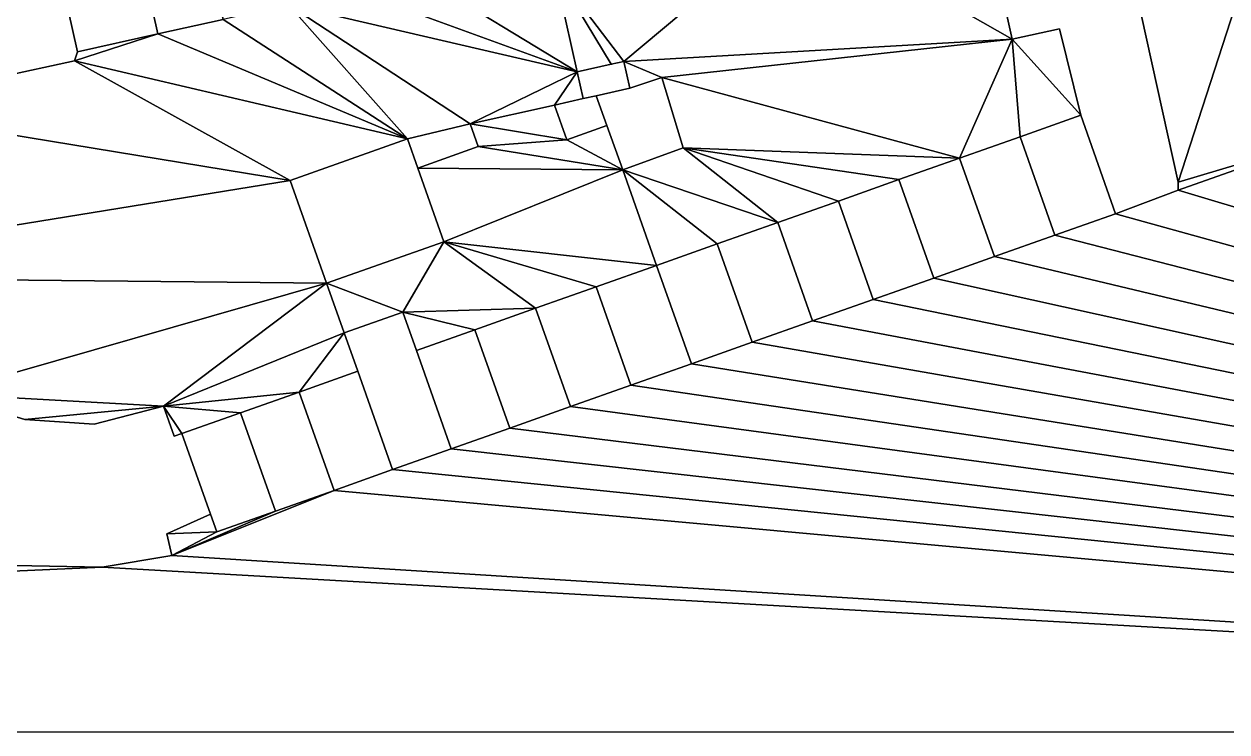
# Model space of a CAD drawing. Header units: metres. Extents: x -294 to 341, y -206 to 204.
# Drawn here: x 54.9 to 171, y -205.8 to -137.5 of the extents above; entities that cross this region are included whole.
import ezdxf

# ---------------------------------------------------------------- set-up
doc = ezdxf.new("R2010")
doc.units = ezdxf.units.M

msp = doc.modelspace()

# ---------------------------------------------------------------- linework, layer by layer
at = {"layer": '363100012064925'}
for points in [[(71.88, -127.07, 14.42), (65.59, -128.48, 14.42), (67.81, -138.43, 14.42), (74.1, -137.03, 14.42), (71.88, -127.07, 14.42)], [(71.88, -127.07, 0), (74.1, -137.03, 0), (67.81, -138.43, 0), (65.59, -128.48, 0), (71.88, -127.07, 0)], [(74.1, -137.03, 0), (74.1, -137.03, 14.42), (67.81, -138.43, 14.42), (67.81, -138.43, 0), (74.1, -137.03, 0)]]:
    msp.add_polyline3d(points, dxfattribs=at)
at = {"layer": '363100012067950'}
for points in [[(127.63, -156.63, 14.75), (133.48, -154.56, 14.75), (133.48, -154.56, 0), (127.63, -156.63, 0), (127.63, -156.63, 14.75)], [(130.99, -166.13, 14.75), (136.84, -164.06, 14.75), (133.48, -154.56, 14.75), (127.63, -156.63, 14.75), (130.99, -166.13, 14.75)], [(130.99, -166.13, 0), (127.63, -156.63, 0), (133.48, -154.56, 0), (136.84, -164.06, 0), (130.99, -166.13, 0)], [(130.99, -166.13, 14.74), (130.99, -166.13, 14.75), (127.63, -156.63, 14.75), (127.63, -156.63, 14.74), (130.99, -166.13, 14.74)], [(130.99, -166.13, 0), (136.84, -164.06, 0), (136.84, -164.06, 14.75), (130.99, -166.13, 14.75), (130.99, -166.13, 0)]]:
    msp.add_polyline3d(points, dxfattribs=at)
at = {"layer": '363100012076895'}
for points in [[(84.81, -182.48, 0), (79.15, -184.48, 0), (75.79, -174.99, 0), (81.44, -172.99, 0), (84.81, -182.48, 0)], [(84.81, -182.48, 14.82), (81.44, -172.99, 14.82), (75.79, -174.99, 14.82), (79.15, -184.48, 14.82), (84.81, -182.48, 14.82)], [(75.79, -174.99, 14.82), (81.44, -172.99, 14.82), (81.44, -172.99, 0), (75.79, -174.99, 0), (75.79, -174.99, 14.82)], [(81.44, -172.99, 12.48), (81.44, -172.99, 14.82), (84.81, -182.48, 14.82), (84.81, -182.48, 12.48), (81.44, -172.99, 12.48)], [(79.15, -184.48, 14.78), (79.15, -184.48, 14.82), (75.79, -174.99, 14.82), (75.79, -174.99, 14.78), (79.15, -184.48, 14.78)], [(79.15, -184.48, 14.82), (79.15, -184.48, 0), (84.81, -182.48, 0), (84.81, -182.48, 14.82), (79.15, -184.48, 14.82)]]:
    msp.add_polyline3d(points, dxfattribs=at)
at = {"layer": '363100012081466'}
for points in [[(115.94, -160.77, 14.73), (121.79, -158.7, 14.73), (121.79, -158.7, 0), (115.94, -160.77, 0), (115.94, -160.77, 14.73)], [(119.31, -170.26, 14.73), (125.15, -168.19, 14.73), (121.79, -158.7, 14.73), (115.94, -160.77, 14.73), (119.31, -170.26, 14.73)], [(119.31, -170.26, 0), (115.94, -160.77, 0), (121.79, -158.7, 0), (125.15, -168.19, 0), (119.31, -170.26, 0)], [(119.31, -170.26, 14.51), (119.31, -170.26, 14.73), (115.94, -160.77, 14.73), (115.94, -160.77, 14.51), (119.31, -170.26, 14.51)], [(119.31, -170.26, 0), (125.15, -168.19, 0), (125.15, -168.19, 14.73), (119.31, -170.26, 14.73), (119.31, -170.26, 0)]]:
    msp.add_polyline3d(points, dxfattribs=at)
at = {"layer": '363100012082582'}
for points in [[(154.37, -157.85, 0), (151.01, -148.36, 0), (156.86, -146.28, 0), (160.22, -155.78, 0), (154.37, -157.85, 0)], [(156.86, -146.28, 0), (151.01, -148.36, 0), (151.01, -148.36, 14.73), (156.86, -146.28, 14.73), (156.86, -146.28, 0)], [(154.37, -157.85, 14.73), (160.22, -155.78, 14.73), (156.86, -146.28, 14.73), (151.01, -148.36, 14.73), (154.37, -157.85, 14.73)], [(156.86, -146.28, 12.94), (156.86, -146.28, 14.73), (160.22, -155.78, 14.73), (160.22, -155.78, 12.94), (156.86, -146.28, 12.94)], [(160.22, -155.78, 14.73), (154.37, -157.85, 14.73), (154.37, -157.85, 0), (160.22, -155.78, 0), (160.22, -155.78, 14.73)]]:
    msp.add_polyline3d(points, dxfattribs=at)
at = {"layer": '363100012085946'}
for points in [[(85.79, -167.29, 0), (85.79, -167.29, 12.35), (91.45, -165.29, 12.35), (91.45, -165.29, 0), (85.79, -167.29, 0)], [(91.45, -165.29, 12.35), (85.79, -167.29, 12.35), (87.1, -170.99, 12.35), (90.46, -180.48, 12.35), (96.12, -178.48, 12.35), (92.76, -168.98, 12.35), (91.45, -165.29, 12.35)], [(90.46, -180.48, 0), (87.1, -170.99, 0), (85.79, -167.29, 0), (91.45, -165.29, 0), (92.76, -168.98, 0), (96.12, -178.48, 0), (90.46, -180.48, 0)], [(91.45, -165.29, 0), (91.45, -165.29, 12.35), (92.76, -168.98, 12.35), (92.76, -168.98, 0), (91.45, -165.29, 0)], [(87.1, -170.99, 12.35), (85.79, -167.29, 12.35), (85.79, -167.29, 0), (87.1, -170.99, 0), (87.1, -170.99, 12.35)], [(96.12, -178.48, 0), (96.12, -178.48, 12.35), (90.46, -180.48, 12.35), (90.46, -180.48, 0), (96.12, -178.48, 0)]]:
    msp.add_polyline3d(points, dxfattribs=at)
at = {"layer": '363100012095853'}
for points in [[(81.44, -172.99, 0), (87.1, -170.99, 0), (90.46, -180.48, 0), (84.81, -182.48, 0), (81.44, -172.99, 0)], [(87.1, -170.99, 0), (81.44, -172.99, 0), (81.44, -172.99, 12.48), (87.1, -170.99, 12.48), (87.1, -170.99, 0)], [(81.44, -172.99, 12.48), (84.81, -182.48, 12.48), (90.46, -180.48, 12.48), (87.1, -170.99, 12.48), (81.44, -172.99, 12.48)], [(87.1, -170.99, 12.35), (87.1, -170.99, 12.48), (90.46, -180.48, 12.48), (90.46, -180.48, 12.35), (87.1, -170.99, 12.35)], [(90.46, -180.48, 12.48), (84.81, -182.48, 12.48), (84.81, -182.48, 0), (90.46, -180.48, 0), (90.46, -180.48, 12.48)]]:
    msp.add_polyline3d(points, dxfattribs=at)
at = {"layer": '363100012102403'}
for points in [[(139.32, -152.49, 0), (139.32, -152.49, 14.72), (145.17, -150.42, 14.72), (145.17, -150.42, 0), (139.32, -152.49, 0)], [(142.68, -161.99, 14.72), (148.53, -159.92, 14.72), (145.17, -150.42, 14.72), (139.32, -152.49, 14.72), (142.68, -161.99, 14.72)], [(142.68, -161.99, 0), (139.32, -152.49, 0), (145.17, -150.42, 0), (148.53, -159.92, 0), (142.68, -161.99, 0)], [(148.53, -159.92, 0), (148.53, -159.92, 14.72), (142.68, -161.99, 14.72), (142.68, -161.99, 0), (148.53, -159.92, 0)]]:
    msp.add_polyline3d(points, dxfattribs=at)
at = {"layer": '363100012103547'}
for points in [[(92.76, -168.98, 0), (92.76, -168.98, 14.39), (98.41, -166.98, 14.39), (98.41, -166.98, 0), (92.76, -168.98, 0)], [(96.12, -178.48, 14.39), (101.77, -176.47, 14.39), (98.41, -166.98, 14.39), (92.76, -168.98, 14.39), (96.12, -178.48, 14.39)], [(96.12, -178.48, 0), (92.76, -168.98, 0), (98.41, -166.98, 0), (101.77, -176.47, 0), (96.12, -178.48, 0)], [(96.12, -178.48, 12.35), (96.12, -178.48, 14.39), (92.76, -168.98, 14.39), (92.76, -168.98, 12.35), (96.12, -178.48, 12.35)], [(101.77, -176.47, 14.39), (96.12, -178.48, 14.39), (96.12, -178.48, 0), (101.77, -176.47, 0), (101.77, -176.47, 14.39)]]:
    msp.add_polyline3d(points, dxfattribs=at)
at = {"layer": '363100012104501'}
for points in [[(38.41, -145.65, 13.77), (59.77, -141.04, 13.77), (60.05, -140.16, 13.77), (57.83, -130.21, 13.77), (43.84, -133.34, 13.77)], [(43.84, -133.34, 0), (57.83, -130.21, 0), (60.05, -140.16, 0), (59.77, -141.04, 0), (38.41, -145.65, 0)], [(60.05, -140.16, 0), (60.05, -140.16, 13.77), (59.77, -141.04, 13.77), (59.77, -141.04, 0), (60.05, -140.16, 0)], [(59.77, -141.04, 0), (59.77, -141.04, 13.77), (38.41, -145.65, 13.77), (38.41, -145.65, 0), (59.77, -141.04, 0)], [(46.82, -173.18, 0), (46.82, -173.18, 13.77), (54.98, -175.63, 13.77), (54.98, -175.63, 0), (46.82, -173.18, 0)], [(53.93, -189.72, 13.77), (62.42, -189.88, 13.77), (69.17, -188.76, 13.77), (68.68, -186.67, 13.77), (72.89, -184.77, 13.77), (70.13, -176.99, 13.77), (69.38, -177.26, 13.77), (68.34, -174.35, 13.77), (61.65, -176.08, 13.77), (54.98, -175.63, 13.77), (46.82, -173.18, 13.77)], [(46.82, -173.18, 0), (54.98, -175.63, 0), (61.65, -176.08, 0), (68.34, -174.35, 0), (69.38, -177.26, 0), (70.13, -176.99, 0), (72.89, -184.77, 0), (68.68, -186.67, 0), (69.17, -188.76, 0), (62.42, -189.88, 0), (53.93, -189.72, 0)], [(61.65, -176.08, 0), (61.65, -176.08, 13.77), (68.34, -174.35, 13.77), (68.34, -174.35, 0), (61.65, -176.08, 0)], [(68.34, -174.35, 0), (68.34, -174.35, 13.77), (69.38, -177.26, 13.77), (69.38, -177.26, 0), (68.34, -174.35, 0)], [(54.98, -175.63, 0), (54.98, -175.63, 13.77), (61.65, -176.08, 13.77), (61.65, -176.08, 0), (54.98, -175.63, 0)], [(69.38, -177.26, 0), (69.38, -177.26, 13.77), (70.13, -176.99, 13.77), (70.13, -176.99, 0), (69.38, -177.26, 0)], [(72.89, -184.77, 0), (72.89, -184.77, 13.77), (68.68, -186.67, 13.77), (68.68, -186.67, 0), (72.89, -184.77, 0)], [(68.68, -186.67, 0), (68.68, -186.67, 13.77), (69.17, -188.76, 13.77), (69.17, -188.76, 0), (68.68, -186.67, 0)], [(69.17, -188.76, 0), (69.17, -188.76, 13.77), (62.42, -189.88, 13.77), (62.42, -189.88, 0), (69.17, -188.76, 0)], [(62.42, -189.88, 0), (62.42, -189.88, 13.77), (53.93, -189.72, 13.77), (53.93, -189.72, 0), (62.42, -189.88, 0)]]:
    msp.add_polyline3d(points, dxfattribs=at)
at = {"layer": '363100012109447'}
for points in [[(57.83, -130.21, 14.48), (60.05, -140.16, 14.48), (67.81, -138.43, 14.48), (65.59, -128.48, 14.48), (60.65, -129.01, 14.48), (57.83, -130.21, 14.48)], [(65.59, -128.48, 0), (67.81, -138.43, 0), (60.05, -140.16, 0), (57.83, -130.21, 0), (60.65, -129.01, 0), (65.59, -128.48, 0)], [(65.59, -128.48, 14.42), (65.59, -128.48, 14.48), (67.81, -138.43, 14.48), (67.81, -138.43, 14.42), (65.59, -128.48, 14.42)], [(60.05, -140.16, 13.77), (60.05, -140.16, 14.48), (57.83, -130.21, 14.48), (57.83, -130.21, 13.77), (60.05, -140.16, 13.77)], [(67.81, -138.43, 14.48), (60.05, -140.16, 14.48), (60.05, -140.16, 0), (67.81, -138.43, 0), (67.81, -138.43, 14.48)]]:
    msp.add_polyline3d(points, dxfattribs=at)
at = {"layer": '363100012111470'}
for points in [[(133.48, -154.56, 14.77), (136.84, -164.06, 14.77), (142.68, -161.99, 14.77), (139.32, -152.49, 14.77), (133.48, -154.56, 14.77)], [(133.48, -154.56, 14.77), (139.32, -152.49, 14.77), (139.32, -152.49, 0), (133.48, -154.56, 0), (133.48, -154.56, 14.77)], [(133.48, -154.56, 0), (139.32, -152.49, 0), (142.68, -161.99, 0), (136.84, -164.06, 0), (133.48, -154.56, 0)], [(139.32, -152.49, 14.72), (139.32, -152.49, 14.77), (142.68, -161.99, 14.77), (142.68, -161.99, 14.72), (139.32, -152.49, 14.72)], [(136.84, -164.06, 14.75), (136.84, -164.06, 14.77), (133.48, -154.56, 14.77), (133.48, -154.56, 14.75), (136.84, -164.06, 14.75)], [(142.68, -161.99, 0), (142.68, -161.99, 14.77), (136.84, -164.06, 14.77), (136.84, -164.06, 0), (142.68, -161.99, 0)]]:
    msp.add_polyline3d(points, dxfattribs=at)
at = {"layer": '363100012115869'}
for points in [[(70.13, -176.99, 14.78), (75.79, -174.99, 14.78), (75.79, -174.99, 0), (70.13, -176.99, 0), (70.13, -176.99, 14.78)], [(70.13, -176.99, 0), (75.79, -174.99, 0), (79.15, -184.48, 0), (73.49, -186.49, 0), (72.89, -184.77, 0), (70.13, -176.99, 0)], [(73.49, -186.49, 14.78), (79.15, -184.48, 14.78), (75.79, -174.99, 14.78), (70.13, -176.99, 14.78), (72.89, -184.77, 14.78), (73.49, -186.49, 14.78)], [(72.89, -184.77, 13.77), (72.89, -184.77, 14.78), (70.13, -176.99, 14.78), (70.13, -176.99, 13.77), (72.89, -184.77, 13.77)], [(79.15, -184.48, 0), (79.15, -184.48, 14.78), (73.49, -186.49, 14.78), (73.49, -186.49, 0), (79.15, -184.48, 0)], [(72.89, -184.77, 0), (73.49, -186.49, 0), (73.49, -186.49, 14.78), (72.89, -184.77, 14.78), (72.89, -184.77, 13.77), (72.89, -184.77, 0)]]:
    msp.add_polyline3d(points, dxfattribs=at)
at = {"layer": '363100012126526'}
for points in [[(151.01, -148.36, 14.75), (151.01, -148.36, 0), (145.17, -150.42, 0), (145.17, -150.42, 14.75), (151.01, -148.36, 14.75)], [(145.17, -150.42, 0), (151.01, -148.36, 0), (154.37, -157.85, 0), (148.53, -159.92, 0), (145.17, -150.42, 0)], [(145.17, -150.42, 14.75), (148.53, -159.92, 14.75), (154.37, -157.85, 14.75), (151.01, -148.36, 14.75), (145.17, -150.42, 14.75)], [(151.01, -148.36, 14.73), (151.01, -148.36, 14.75), (154.37, -157.85, 14.75), (154.37, -157.85, 14.73), (151.01, -148.36, 14.73)], [(148.53, -159.92, 14.72), (148.53, -159.92, 14.75), (145.17, -150.42, 14.75), (145.17, -150.42, 14.72), (148.53, -159.92, 14.72)], [(154.37, -157.85, 14.75), (148.53, -159.92, 14.75), (148.53, -159.92, 0), (154.37, -157.85, 0), (154.37, -157.85, 14.75)]]:
    msp.add_polyline3d(points, dxfattribs=at)
at = {"layer": '363100012131540'}
for points in [[(121.79, -158.7, 0), (121.79, -158.7, 14.74), (127.63, -156.63, 14.74), (127.63, -156.63, 0), (121.79, -158.7, 0)], [(121.79, -158.7, 14.74), (125.15, -168.19, 14.74), (130.99, -166.13, 14.74), (127.63, -156.63, 14.74), (121.79, -158.7, 14.74)], [(121.79, -158.7, 0), (127.63, -156.63, 0), (130.99, -166.13, 0), (125.15, -168.19, 0), (121.79, -158.7, 0)], [(125.15, -168.19, 14.73), (125.15, -168.19, 14.74), (121.79, -158.7, 14.74), (121.79, -158.7, 14.73), (125.15, -168.19, 14.73)], [(125.15, -168.19, 0), (130.99, -166.13, 0), (130.99, -166.13, 14.74), (125.15, -168.19, 14.74), (125.15, -168.19, 0)]]:
    msp.add_polyline3d(points, dxfattribs=at)
at = {"layer": '363100012131652'}
for points in [[(107.62, -174.4, 14.72), (113.46, -172.33, 14.72), (110.1, -162.84, 14.72), (104.26, -164.91, 14.72), (107.62, -174.4, 14.72)], [(107.62, -174.4, 0), (104.26, -164.91, 0), (110.1, -162.84, 0), (113.46, -172.33, 0), (107.62, -174.4, 0)], [(110.1, -162.84, 0), (104.26, -164.91, 0), (104.26, -164.91, 14.72), (110.1, -162.84, 14.72), (110.1, -162.84, 0)], [(110.1, -162.84, 14.51), (110.1, -162.84, 14.72), (113.46, -172.33, 14.72), (113.46, -172.33, 14.51), (110.1, -162.84, 14.51)], [(113.46, -172.33, 0), (113.46, -172.33, 14.72), (107.62, -174.4, 14.72), (107.62, -174.4, 0), (113.46, -172.33, 0)]]:
    msp.add_polyline3d(points, dxfattribs=at)
at = {"layer": '363100012141219'}
for points in [[(110.1, -162.84, 14.51), (113.46, -172.33, 14.51), (119.31, -170.26, 14.51), (115.94, -160.77, 14.51), (110.1, -162.84, 14.51)], [(110.1, -162.84, 0), (110.1, -162.84, 14.51), (115.94, -160.77, 14.51), (115.94, -160.77, 0), (110.1, -162.84, 0)], [(110.1, -162.84, 0), (115.94, -160.77, 0), (119.31, -170.26, 0), (113.46, -172.33, 0), (110.1, -162.84, 0)], [(119.31, -170.26, 0), (119.31, -170.26, 14.51), (113.46, -172.33, 14.51), (113.46, -172.33, 0), (119.31, -170.26, 0)]]:
    msp.add_polyline3d(points, dxfattribs=at)
at = {"layer": '363100012151332'}
for points in [[(98.41, -166.98, 14.72), (101.77, -176.47, 14.72), (107.62, -174.4, 14.72), (104.26, -164.91, 14.72), (98.41, -166.98, 14.72)], [(98.41, -166.98, 14.72), (104.26, -164.91, 14.72), (104.26, -164.91, 0), (98.41, -166.98, 0), (98.41, -166.98, 14.72)], [(98.41, -166.98, 0), (104.26, -164.91, 0), (107.62, -174.4, 0), (101.77, -176.47, 0), (98.41, -166.98, 0)], [(101.77, -176.47, 14.39), (101.77, -176.47, 14.72), (98.41, -166.98, 14.72), (98.41, -166.98, 14.39), (101.77, -176.47, 14.39)], [(107.62, -174.4, 14.72), (101.77, -176.47, 14.72), (101.77, -176.47, 0), (107.62, -174.4, 0), (107.62, -174.4, 14.72)]]:
    msp.add_polyline3d(points, dxfattribs=at)
at = {"layer": '363100012193310'}
for points in [[(92.89, -151.38, 2.02), (98.73, -149.31, 2.02), (97.96, -147.12, 2.02), (91.89, -148.57, 2.02), (92.89, -151.38, 2.02)], [(91.89, -148.57, 0), (91.89, -148.57, 2.02), (97.96, -147.12, 2.02), (97.96, -147.12, 0), (91.89, -148.57, 0)], [(92.89, -151.38, 0), (91.89, -148.57, 0), (97.96, -147.12, 0), (98.73, -149.31, 0), (92.89, -151.38, 0)], [(97.96, -147.12, 0), (97.96, -147.12, 2.02), (98.73, -149.31, 2.02), (98.73, -149.31, 0), (97.96, -147.12, 0)], [(98.73, -149.31, 0), (98.73, -149.31, 2.02), (92.89, -151.38, 2.02), (92.89, -151.38, 0), (98.73, -149.31, 0)]]:
    msp.add_polyline3d(points, dxfattribs=at)
at = {"layer": '363100012207955'}
for points in [[(108.86, -144.68, 2.06), (110.1, -144.41, 2.06), (113.34, -143.68, 2.06), (112.76, -141.09, 2.06), (111.54, -141.36, 2.06), (108.28, -142.09, 2.06), (108.86, -144.68, 2.06)], [(108.86, -144.68, 0), (108.28, -142.09, 0), (111.54, -141.36, 0), (112.76, -141.09, 0), (113.34, -143.68, 0), (110.1, -144.41, 0), (108.86, -144.68, 0)], [(111.62, -141.34, 1.55), (111.62, -141.34, 0.52), (111.54, -141.36, 0), (108.28, -142.09, 0), (108.28, -142.09, 2.06), (111.54, -141.36, 2.06), (111.62, -141.34, 1.55)], [(111.54, -141.36, 2.06), (112.76, -141.09, 2.06), (112.76, -141.09, 0), (111.54, -141.36, 0), (111.62, -141.34, 0.52), (111.62, -141.34, 1.55), (111.54, -141.36, 2.06)], [(113.34, -143.68, 0), (112.76, -141.09, 0), (112.76, -141.09, 2.06), (113.34, -143.68, 2.06), (113.34, -143.68, 0)], [(108.86, -144.68, 0), (108.86, -144.68, 2.06), (108.28, -142.09, 2.06), (108.28, -142.09, 0), (108.86, -144.68, 0)], [(113.34, -143.68, 1.98), (113.34, -143.68, 2.06), (110.1, -144.41, 2.06), (110.1, -144.41, 1.98), (113.34, -143.68, 1.98)], [(110.1, -144.41, 2.06), (108.86, -144.68, 2.06), (108.86, -144.68, 1.9), (110.1, -144.41, 1.9), (110.1, -144.41, 2.06)]]:
    msp.add_polyline3d(points, dxfattribs=at)
at = {"layer": '363100012207956'}
for points in [[(91.89, -148.57, 0), (80.58, -152.57, 0), (80.58, -152.57, 2.55), (91.89, -148.57, 2.55), (91.89, -148.57, 0)], [(95.4, -158.49, 0), (84.09, -162.49, 0), (80.58, -152.57, 0), (91.89, -148.57, 0), (92.89, -151.38, 0), (95.4, -158.49, 0)], [(91.89, -148.57, 2.55), (80.58, -152.57, 2.55), (84.09, -162.49, 2.55), (95.4, -158.49, 2.55), (92.89, -151.38, 2.55), (91.89, -148.57, 2.55)], [(91.89, -148.57, 2.02), (91.89, -148.57, 2.55), (92.89, -151.38, 2.55), (92.89, -151.38, 2.02), (91.89, -148.57, 2.02)], [(92.89, -151.38, 2.55), (95.4, -158.49, 2.55), (95.4, -158.49, 0), (92.89, -151.38, 0), (92.89, -151.38, 2.55)], [(84.09, -162.49, 0), (84.09, -162.49, 2.55), (80.58, -152.57, 2.55), (80.58, -152.57, 0), (84.09, -162.49, 0)], [(95.4, -158.49, 0), (95.4, -158.49, 2.55), (84.09, -162.49, 2.55), (84.09, -162.49, 0), (95.4, -158.49, 0)]]:
    msp.add_polyline3d(points, dxfattribs=at)
at = {"layer": '363100012212613'}
for points in [[(116.44, -142.63, 0), (118.51, -149.43, 0), (112.68, -151.54, 0), (111.14, -147.28, 0), (110.1, -144.41, 0), (113.34, -143.68, 0), (116.44, -142.63, 0)], [(116.44, -142.63, 1.98), (113.34, -143.68, 1.98), (110.1, -144.41, 1.98), (111.14, -147.28, 1.98), (112.68, -151.54, 1.98), (118.51, -149.43, 1.98), (116.44, -142.63, 1.98)], [(113.34, -143.68, 0), (113.34, -143.68, 1.98), (116.44, -142.63, 1.98), (116.44, -142.63, 0), (113.34, -143.68, 0)], [(116.44, -142.63, 0), (116.44, -142.63, 1.98), (118.51, -149.43, 1.98), (118.51, -149.43, 0), (116.44, -142.63, 0)], [(111.14, -147.28, 1.9), (111.14, -147.28, 1.98), (110.1, -144.41, 1.98), (110.1, -144.41, 1.9), (111.14, -147.28, 1.9)], [(111.14, -147.28, 1.98), (111.14, -147.28, 1.9), (111.14, -147.28, 0), (112.68, -151.54, 0), (112.68, -151.54, 1.98), (111.14, -147.28, 1.98)], [(118.51, -149.43, 0), (118.51, -149.43, 1.98), (112.68, -151.54, 1.98), (112.68, -151.54, 0), (118.51, -149.43, 0)]]:
    msp.add_polyline3d(points, dxfattribs=at)
at = {"layer": '363100012233193'}
for points in [[(106.07, -145.3, 1.9), (107.26, -148.65, 1.9), (111.14, -147.28, 1.9), (110.1, -144.41, 1.9), (108.86, -144.68, 1.9), (106.07, -145.3, 1.9)], [(110.1, -144.41, 0), (111.14, -147.28, 0), (107.26, -148.65, 0), (106.07, -145.3, 0), (108.86, -144.68, 0), (110.1, -144.41, 0)], [(108.86, -144.68, 0), (106.07, -145.3, 0), (106.07, -145.3, 1.9), (108.86, -144.68, 1.9), (108.86, -144.68, 0)], [(107.26, -148.65, 0), (107.26, -148.65, 1.9), (106.07, -145.3, 1.9), (106.07, -145.3, 0), (107.26, -148.65, 0)], [(111.14, -147.28, 0), (111.14, -147.28, 1.9), (107.26, -148.65, 1.9), (107.26, -148.65, 0), (111.14, -147.28, 0)]]:
    msp.add_polyline3d(points, dxfattribs=at)
at = {"layer": '363100012245936'}
for points in [[(150.24, -138.95, 12.94), (154.82, -137.94, 12.94), (156.86, -146.28, 12.94), (160.22, -155.78, 12.94), (166.25, -153.51, 12.94), (166.28, -152.73, 12.94), (159.68, -122.84, 12.94), (147.28, -125.58, 12.94), (150.24, -138.95, 12.94)], [(156.86, -146.28, 0), (154.82, -137.94, 0), (150.24, -138.95, 0), (147.28, -125.58, 0), (159.68, -122.84, 0), (166.28, -152.73, 0), (166.25, -153.51, 0), (160.22, -155.78, 0), (156.86, -146.28, 0)], [(159.68, -122.84, 0), (159.68, -122.84, 12.94), (166.28, -152.73, 12.94), (166.28, -152.73, 0), (159.68, -122.84, 0)], [(150.24, -138.95, 0), (150.24, -138.95, 12.94), (147.28, -125.58, 12.94), (147.28, -125.58, 0), (150.24, -138.95, 0)], [(154.82, -137.94, 0), (154.82, -137.94, 12.94), (150.24, -138.95, 12.94), (150.24, -138.95, 0), (154.82, -137.94, 0)], [(156.86, -146.28, 0), (156.86, -146.28, 12.94), (154.82, -137.94, 12.94), (154.82, -137.94, 0), (156.86, -146.28, 0)], [(166.28, -152.73, 0), (166.28, -152.73, 12.94), (166.25, -153.51, 12.94), (166.25, -153.51, 0), (166.28, -152.73, 0)], [(166.25, -153.51, 0), (166.25, -153.51, 12.94), (160.22, -155.78, 12.94), (160.22, -155.78, 0), (166.25, -153.51, 0)]]:
    msp.add_polyline3d(points, dxfattribs=at)
at = {"layer": 'GROUND'}
for points in [[(166.28, -152.73, 0), (175.22, -125.14, 0), (159.68, -122.84, 0), (166.28, -152.73, 0)], [(180.4, -148.54, 0), (175.22, -125.14, 0), (166.28, -152.73, 0), (180.4, -148.54, 0)], [(147.28, -125.58, 0), (129.48, -127.1, 0), (150.24, -138.95, 0), (147.28, -125.58, 0)], [(112.76, -141.09, 0), (129.48, -127.1, 0), (106.07, -132.29, 0), (112.76, -141.09, 0)], [(112.76, -141.09, 0), (150.24, -138.95, 0), (129.48, -127.1, 0), (112.76, -141.09, 0)], [(106.07, -132.29, 0), (92.99, -132.81, 0), (108.28, -142.09, 0), (106.07, -132.29, 0)], [(106.07, -132.29, 0), (108.28, -142.09, 0), (111.54, -141.36, 0), (106.07, -132.29, 0)], [(106.07, -132.29, 0), (111.54, -141.36, 0), (112.76, -141.09, 0), (106.07, -132.29, 0)], [(108.28, -142.09, 0), (92.99, -132.81, 0), (86.69, -134.22, 0), (108.28, -142.09, 0)], [(86.69, -134.22, 0), (80.4, -135.62, 0), (108.28, -142.09, 0), (86.69, -134.22, 0)], [(74.1, -137.03, 0), (91.89, -148.57, 0), (80.4, -135.62, 0), (74.1, -137.03, 0)], [(80.4, -135.62, 0), (91.89, -148.57, 0), (97.96, -147.12, 0), (80.4, -135.62, 0)], [(97.96, -147.12, 0), (108.28, -142.09, 0), (80.4, -135.62, 0), (97.96, -147.12, 0)], [(74.1, -137.03, 0), (67.81, -138.43, 0), (91.89, -148.57, 0), (74.1, -137.03, 0)], [(156.86, -146.28, 0), (154.82, -137.94, 0), (150.24, -138.95, 0), (156.86, -146.28, 0)], [(91.89, -148.57, 0), (67.81, -138.43, 0), (59.77, -141.04, 0), (91.89, -148.57, 0)], [(60.05, -140.16, 0), (59.77, -141.04, 0), (67.81, -138.43, 0), (60.05, -140.16, 0)], [(116.44, -142.63, 0), (150.24, -138.95, 0), (112.76, -141.09, 0), (116.44, -142.63, 0)], [(150.24, -138.95, 0), (116.44, -142.63, 0), (145.17, -150.42, 0), (150.24, -138.95, 0)], [(151.01, -148.36, 0), (150.24, -138.95, 0), (145.17, -150.42, 0), (151.01, -148.36, 0)], [(151.01, -148.36, 0), (156.86, -146.28, 0), (150.24, -138.95, 0), (151.01, -148.36, 0)], [(59.77, -141.04, 0), (38.41, -145.65, 0), (80.58, -152.57, 0), (59.77, -141.04, 0)], [(80.58, -152.57, 0), (91.89, -148.57, 0), (59.77, -141.04, 0), (80.58, -152.57, 0)], [(112.76, -141.09, 0), (113.34, -143.68, 0), (116.44, -142.63, 0), (112.76, -141.09, 0)], [(106.07, -145.3, 0), (108.28, -142.09, 0), (97.96, -147.12, 0), (106.07, -145.3, 0)], [(108.86, -144.68, 0), (108.28, -142.09, 0), (106.07, -145.3, 0), (108.86, -144.68, 0)], [(118.51, -149.43, 0), (145.17, -150.42, 0), (116.44, -142.63, 0), (118.51, -149.43, 0)], [(38.41, -145.65, 0), (23.32, -161.86, 0), (80.58, -152.57, 0), (38.41, -145.65, 0)], [(106.07, -145.3, 0), (97.96, -147.12, 0), (107.26, -148.65, 0), (106.07, -145.3, 0)], [(107.26, -148.65, 0), (97.96, -147.12, 0), (98.73, -149.31, 0), (107.26, -148.65, 0)], [(112.68, -151.54, 0), (111.14, -147.28, 0), (107.26, -148.65, 0), (112.68, -151.54, 0)], [(180.4, -148.54, 0), (166.28, -152.73, 0), (166.25, -153.51, 0), (180.4, -148.54, 0)], [(340.7, -205.79, 0), (180.4, -148.54, 0), (166.25, -153.51, 0), (340.7, -205.79, 0)], [(112.68, -151.54, 0), (98.73, -149.31, 0), (92.89, -151.38, 0), (112.68, -151.54, 0)], [(107.26, -148.65, 0), (98.73, -149.31, 0), (112.68, -151.54, 0), (107.26, -148.65, 0)], [(118.51, -149.43, 0), (112.68, -151.54, 0), (127.63, -156.63, 0), (118.51, -149.43, 0)], [(118.51, -149.43, 0), (127.63, -156.63, 0), (133.48, -154.56, 0), (118.51, -149.43, 0)], [(133.48, -154.56, 0), (139.32, -152.49, 0), (118.51, -149.43, 0), (133.48, -154.56, 0)], [(145.17, -150.42, 0), (118.51, -149.43, 0), (139.32, -152.49, 0), (145.17, -150.42, 0)], [(112.68, -151.54, 0), (92.89, -151.38, 0), (95.4, -158.49, 0), (112.68, -151.54, 0)], [(112.68, -151.54, 0), (95.4, -158.49, 0), (115.94, -160.77, 0), (112.68, -151.54, 0)], [(115.94, -160.77, 0), (121.79, -158.7, 0), (112.68, -151.54, 0), (115.94, -160.77, 0)], [(112.68, -151.54, 0), (121.79, -158.7, 0), (127.63, -156.63, 0), (112.68, -151.54, 0)], [(84.09, -162.49, 0), (80.58, -152.57, 0), (23.32, -161.86, 0), (84.09, -162.49, 0)], [(340.7, -205.79, 0), (166.25, -153.51, 0), (160.22, -155.78, 0), (340.7, -205.79, 0)], [(340.7, -205.79, 0), (160.22, -155.78, 0), (154.37, -157.85, 0), (340.7, -205.79, 0)], [(154.37, -157.85, 0), (148.53, -159.92, 0), (340.7, -205.79, 0), (154.37, -157.85, 0)], [(91.45, -165.29, 0), (95.4, -158.49, 0), (84.09, -162.49, 0), (91.45, -165.29, 0)], [(91.45, -165.29, 0), (104.26, -164.91, 0), (95.4, -158.49, 0), (91.45, -165.29, 0)], [(115.94, -160.77, 0), (95.4, -158.49, 0), (110.1, -162.84, 0), (115.94, -160.77, 0)], [(95.4, -158.49, 0), (104.26, -164.91, 0), (110.1, -162.84, 0), (95.4, -158.49, 0)], [(340.7, -205.79, 0), (148.53, -159.92, 0), (142.68, -161.99, 0), (340.7, -205.79, 0)], [(46.82, -173.18, 0), (84.09, -162.49, 0), (23.32, -161.86, 0), (46.82, -173.18, 0)], [(68.34, -174.35, 0), (84.09, -162.49, 0), (46.82, -173.18, 0), (68.34, -174.35, 0)], [(68.34, -174.35, 0), (85.79, -167.29, 0), (84.09, -162.49, 0), (68.34, -174.35, 0)], [(91.45, -165.29, 0), (84.09, -162.49, 0), (85.79, -167.29, 0), (91.45, -165.29, 0)], [(142.68, -161.99, 0), (136.84, -164.06, 0), (340.7, -205.79, 0), (142.68, -161.99, 0)], [(130.99, -166.13, 0), (340.7, -205.79, 0), (136.84, -164.06, 0), (130.99, -166.13, 0)], [(104.26, -164.91, 0), (91.45, -165.29, 0), (98.41, -166.98, 0), (104.26, -164.91, 0)], [(98.41, -166.98, 0), (91.45, -165.29, 0), (92.76, -168.98, 0), (98.41, -166.98, 0)], [(340.7, -205.79, 0), (130.99, -166.13, 0), (125.15, -168.19, 0), (340.7, -205.79, 0)], [(85.79, -167.29, 0), (68.34, -174.35, 0), (81.44, -172.99, 0), (85.79, -167.29, 0)], [(87.1, -170.99, 0), (85.79, -167.29, 0), (81.44, -172.99, 0), (87.1, -170.99, 0)], [(340.7, -205.79, 0), (125.15, -168.19, 0), (119.31, -170.26, 0), (340.7, -205.79, 0)], [(113.46, -172.33, 0), (340.7, -205.79, 0), (119.31, -170.26, 0), (113.46, -172.33, 0)], [(107.62, -174.4, 0), (340.7, -205.79, 0), (113.46, -172.33, 0), (107.62, -174.4, 0)], [(54.98, -175.63, 0), (68.34, -174.35, 0), (46.82, -173.18, 0), (54.98, -175.63, 0)], [(75.79, -174.99, 0), (81.44, -172.99, 0), (68.34, -174.35, 0), (75.79, -174.99, 0)], [(68.34, -174.35, 0), (54.98, -175.63, 0), (61.65, -176.08, 0), (68.34, -174.35, 0)], [(70.13, -176.99, 0), (68.34, -174.35, 0), (69.38, -177.26, 0), (70.13, -176.99, 0)], [(68.34, -174.35, 0), (70.13, -176.99, 0), (75.79, -174.99, 0), (68.34, -174.35, 0)], [(107.62, -174.4, 0), (101.77, -176.47, 0), (340.7, -205.79, 0), (107.62, -174.4, 0)], [(96.12, -178.48, 0), (340.7, -205.79, 0), (101.77, -176.47, 0), (96.12, -178.48, 0)], [(340.7, -205.79, 0), (96.12, -178.48, 0), (90.46, -180.48, 0), (340.7, -205.79, 0)], [(340.7, -205.79, 0), (90.46, -180.48, 0), (84.81, -182.48, 0), (340.7, -205.79, 0)], [(340.7, -205.79, 0), (84.81, -182.48, 0), (69.17, -188.76, 0), (340.7, -205.79, 0)], [(79.15, -184.48, 0), (69.17, -188.76, 0), (84.81, -182.48, 0), (79.15, -184.48, 0)], [(79.15, -184.48, 0), (73.49, -186.49, 0), (69.17, -188.76, 0), (79.15, -184.48, 0)], [(68.68, -186.67, 0), (73.49, -186.49, 0), (72.89, -184.77, 0), (68.68, -186.67, 0)], [(69.17, -188.76, 0), (73.49, -186.49, 0), (68.68, -186.67, 0), (69.17, -188.76, 0)], [(69.17, -188.76, 0), (62.42, -189.88, 0), (340.7, -205.79, 0), (69.17, -188.76, 0)], [(-293.84, -205.79, 0), (62.42, -189.88, 0), (53.93, -189.72, 0), (-293.84, -205.79, 0)], [(62.42, -189.88, 0), (-293.84, -205.79, 0), (340.7, -205.79, 0), (62.42, -189.88, 0)]]:
    msp.add_polyline3d(points, dxfattribs=at)

doc.saveas('drawing.dxf')
